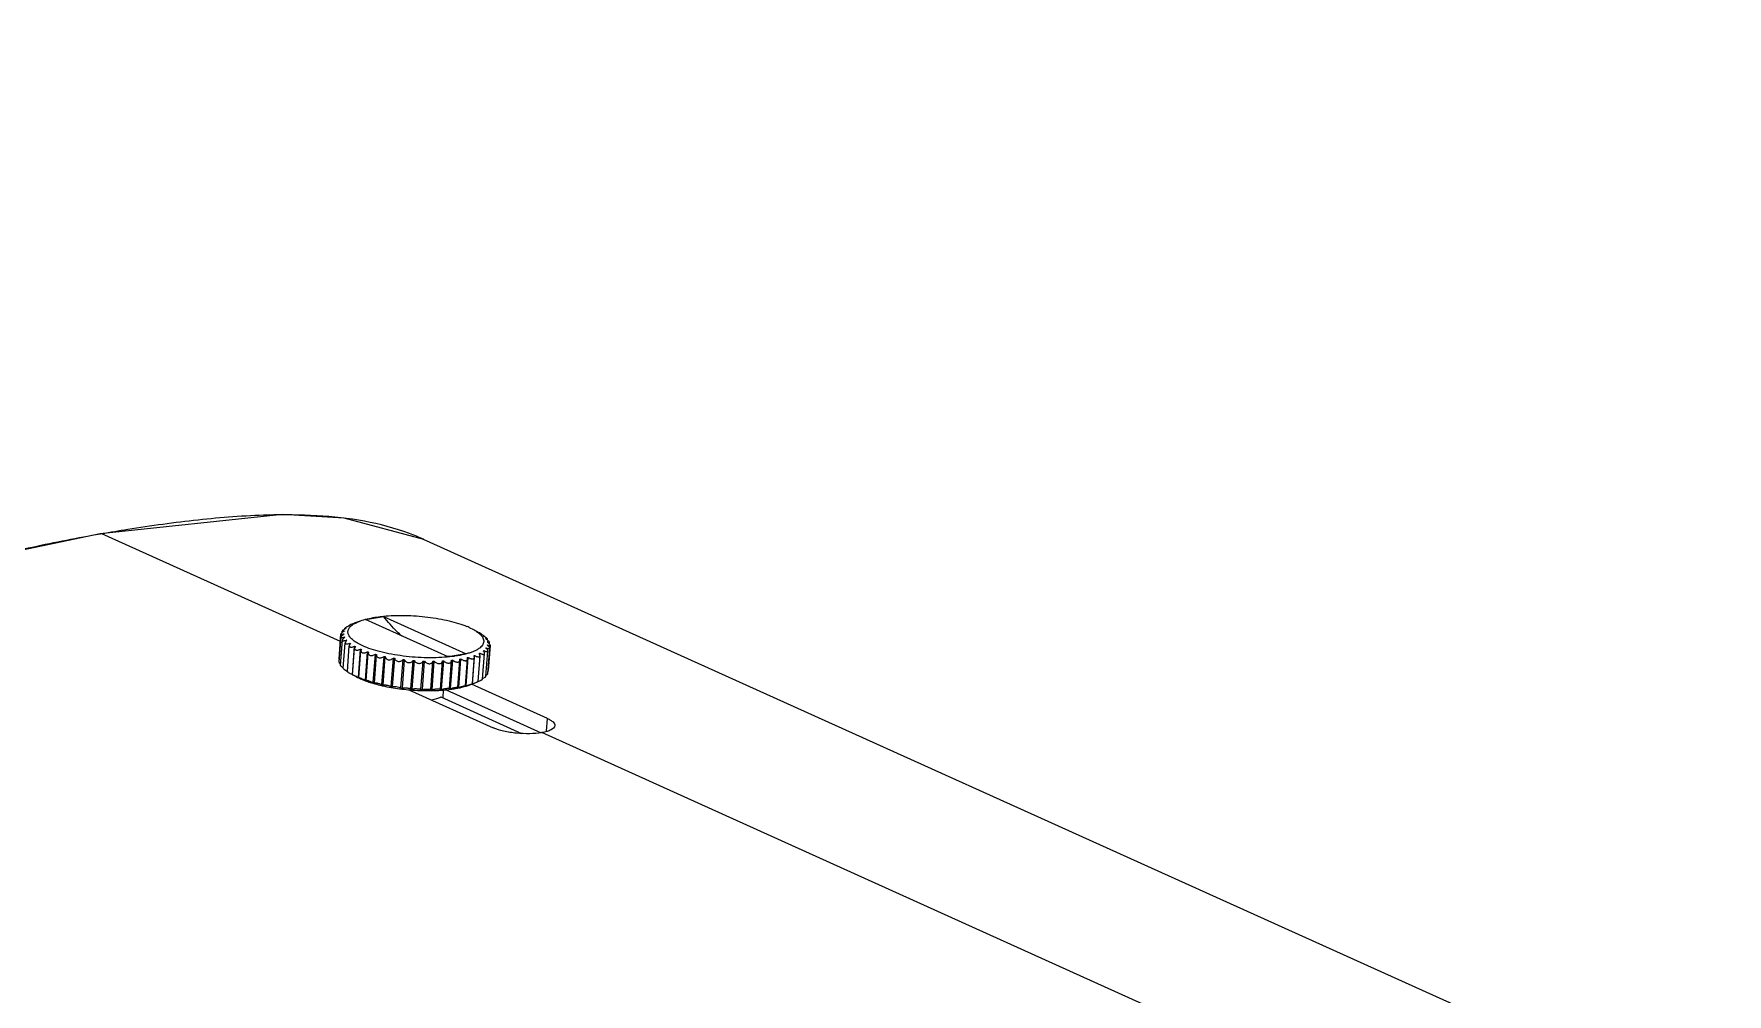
# Model space of a CAD drawing. Header units: metres. Extents: x 420822 to 421453, y 1458172 to 1458620.
# Drawn here: x 420945.513 to 420946.535, y 1458433.273 to 1458433.853 of the extents above; entities that cross this region are included whole.
import ezdxf

# ---------------------------------------------------------------- set-up
doc = ezdxf.new("R2010")
doc.units = ezdxf.units.M
doc.header["$MEASUREMENT"] = 0
for name, color, linetype in [('ASSEM_MEMBER_1', 7, 'CONTINUOUS'), ('BUILDING', 230, 'CONTINUOUS'), ('Standard', 7, 'CONTINUOUS')]:
    doc.layers.add(name, color=color, linetype=linetype)

# ---------------------------------------------------------------- blocks, each defined once
blk = doc.blocks.new('CCTV')
at = {"layer": 'ASSEM_MEMBER_1', "color": 7, "linetype": 'Continuous'}
for p, q in [((2.5414, 16.3682), (2.1018, 16.3222)), ((2.1052, 16.3217), (2.1018, 16.3222)), ((2.1052, 16.3217), (2.1021, 16.321)), ((2.1052, 16.3217), (2.1021, 16.3211)), ((2.6812, 16.0616), (2.1052, 16.3217)), ((2.8827, 16.3083), (2.8822, 16.3086)), ((5.5327, 15.1115), (2.8822, 16.3085)), ((2.7138, 16.1056), (2.7139, 16.1058)), ((2.7142, 16.1058), (2.7139, 16.1056)), ((2.714, 16.1058), (2.7143, 16.1059)), ((2.7288, 16.1114), (2.7146, 16.1061)), ((2.742, 16.115), (2.7855, 16.1226)), ((2.9414, 16.0249), (2.742, 16.115)), ((2.7855, 16.1226), (2.9849, 16.0325)), ((2.678, 16.0191), (2.6826, 16.0801)), ((2.6782, 16.0119), (2.6828, 16.073)), ((2.6816, 16.0044), (2.6863, 16.0657)), ((2.6854, 16.0833), (2.6857, 16.0872)), ((2.6894, 16.0793), (2.6895, 16.0803)), ((2.691, 16.0713), (2.6911, 16.0729)), ((2.6919, 16.0917), (2.692, 16.0939)), ((2.6959, 16.063), (2.6961, 16.0653)), ((2.7014, 16.0991), (2.7015, 16.1001)), ((2.9917, 16.096), (3.0022, 16.0908)), ((3.0022, 16.0908), (3.0155, 16.0834)), ((3.0148, 16.0837), (3.0158, 16.0831)), ((3.0156, 16.0834), (3.0155, 16.0834)), ((3.0168, 16.0825), (3.0164, 16.0827)), ((3.0168, 16.0824), (3.0168, 16.0827)), ((3.028, 16.0741), (3.028, 16.0752)), ((3.0361, 16.0653), (3.0363, 16.0676)), ((2.6883, 15.9968), (2.693, 16.0586)), ((2.6981, 15.9892), (2.7028, 16.0517)), ((2.7041, 16.0543), (2.7044, 16.0578)), ((2.7105, 15.9818), (2.7157, 16.0505)), ((2.7107, 15.9818), (2.7155, 16.0453)), ((2.7247, 15.9749), (2.7299, 16.0436)), ((2.726, 15.9747), (2.7309, 16.0393)), ((2.7321, 16.0426), (2.7309, 16.0393)), ((2.7415, 15.9684), (2.7467, 16.0371)), ((2.7437, 15.9681), (2.7486, 16.0339)), ((2.7492, 16.0363), (2.7486, 16.0339)), ((2.7606, 15.9626), (2.7657, 16.0313)), ((2.7633, 15.9621), (2.7684, 16.0293)), ((2.7686, 16.0305), (2.7684, 16.0293)), ((2.7815, 15.9575), (2.7867, 16.0261)), ((2.7846, 15.9568), (2.7897, 16.0255)), ((2.804, 15.9532), (2.8091, 16.0218)), ((2.8072, 15.9526), (2.8123, 16.0213)), ((2.9849, 16.0325), (2.9414, 16.0249)), ((2.9671, 15.9512), (2.9723, 16.0199)), ((2.9699, 16.0171), (2.9696, 16.0194)), ((2.9835, 15.9551), (2.9883, 16.0197)), ((2.9848, 15.955), (2.99, 16.0237)), ((2.9883, 16.0197), (2.9877, 16.0231)), ((2.9998, 15.9597), (3.0046, 16.0232)), ((3.0001, 15.9597), (3.0052, 16.0284)), ((3.0135, 15.9651), (3.0183, 16.0277)), ((3.0174, 16.0304), (3.0177, 16.0339)), ((3.0245, 15.9711), (3.0291, 16.033)), ((3.0269, 16.0377), (3.0271, 16.04)), ((3.0324, 15.9776), (3.037, 16.039)), ((3.0333, 16.0451), (3.0334, 16.0467)), ((3.0362, 16.0528), (3.0363, 16.0538)), ((3.0372, 15.9845), (3.0417, 16.0456)), ((3.0386, 15.9916), (3.0432, 16.0526)), ((3.0411, 16.0559), (3.0414, 16.06)), ((2.7105, 15.9818), (2.7107, 15.9818)), ((2.7187, 15.9773), (2.7123, 15.9808)), ((2.8274, 15.9498), (2.8326, 16.0184)), ((2.8308, 15.9494), (2.8359, 16.018)), ((2.8515, 15.9473), (2.8567, 16.016)), ((2.8549, 15.9471), (2.8601, 16.0158)), ((2.8757, 15.9459), (2.8809, 16.0146)), ((2.8791, 15.9458), (2.8842, 16.0145)), ((2.8996, 15.9456), (2.9047, 16.0142)), ((2.9028, 15.9456), (2.908, 16.0143)), ((2.9226, 15.9463), (2.9278, 16.0149)), ((2.9257, 15.9465), (2.9309, 16.0151)), ((2.9445, 15.9483), (2.9495, 16.0155)), ((2.9473, 15.9483), (2.9525, 16.017)), ((2.9495, 16.0155), (2.9495, 16.0167)), ((2.9649, 15.9512), (2.9699, 16.0171)), ((2.7269, 15.974), (2.726, 15.9747)), ((2.7435, 15.9678), (2.7441, 15.9676)), ((2.7441, 15.9676), (2.7437, 15.9681)), ((2.7632, 15.9619), (2.7634, 15.9618)), ((2.7634, 15.9618), (2.7633, 15.9621)), ((2.8468, 15.9455), (3.0504, 15.8535)), ((2.9291, 15.9258), (2.9305, 15.9451)), ((2.9366, 15.9455), (3.166, 15.8418)), ((2.9445, 15.9483), (2.9444, 15.948)), ((2.9649, 15.9512), (2.9645, 15.9508)), ((2.9654, 15.9509), (2.9658, 15.951)), ((2.9835, 15.9551), (2.9825, 15.9545)), ((2.9913, 15.9572), (2.9919, 15.9574)), ((2.9921, 15.9568), (2.9981, 15.959)), ((3.1808, 15.8762), (2.998, 15.9588)), ((2.9998, 15.9596), (3.0001, 15.9597)), ((3.0001, 15.9597), (3.0017, 15.9603)), ((2.9234, 15.9284), (3.1186, 15.8402)), ((3.1785, 15.8457), (3.1808, 15.8762)), ((4.7799, 15.1137), (3.1674, 15.8419))]:
    blk.add_line(p, q, dxfattribs=at)
for points in [[(2.8827, 16.3083), (2.6901, 16.36), (2.5414, 16.3682)], [(2.1018, 16.3222), (1.8177, 16.262), (1.4429, 16.1237), (1.2071, 15.9547), (1.1208, 15.8589), (0.9829, 15.6245), (0.8795, 15.2802), (0.844, 15.049)]]:
    blk.add_lwpolyline(points, dxfattribs=at)
for centre, radius, start, end in [((2.8863, 11.8335), 4.5556, 99.0721, 99.8726), ((2.7233, 16.0599), 0.0459, 114.813, 115.8486), ((2.7559, 16.0109), 0.1037, 113.0056, 113.7122), ((2.7474, 16.0495), 0.0643, 118.8778, 120.8166), ((2.7574, 16.0074), 0.1074, 112.6628, 113.0077), ((2.7717, 15.9958), 0.1233, 109.7395, 110.3657), ((2.6783, 16.1139), 0.0354, 288.0872, 288.4655), ((2.7057, 16.0802), 0.0162, 179.7015, 183.3513), ((2.6804, 16.1212), 0.0353, 286.5599, 287.816), ((2.7082, 16.0794), 0.0189, 154.2456, 157.5462), ((2.7124, 16.0823), 0.0233, 203.8727, 206.7414), ((2.7189, 16.0715), 0.0323, 134.6295, 136.9372), ((2.7281, 16.0934), 0.0425, 221.3438, 223.2629), ((2.7592, 15.9677), 0.1436, 112.9409, 113.7531), ((2.7359, 16.0497), 0.06, 121.4994, 123.026), ((2.9121, 15.919), 0.1941, 67.2051, 67.4249), ((2.9164, 15.9291), 0.1831, 65.7175, 67.2122), ((2.975, 16.0331), 0.0635, 50.6937, 51.6859), ((2.9606, 15.996), 0.1031, 57.6104, 58.3196), ((2.9765, 16.0349), 0.0611, 50.3538, 50.6894), ((2.9626, 15.9991), 0.0994, 57.245, 57.6083), ((2.9872, 16.0324), 0.0579, 47.728, 49.2901), ((2.9987, 16.0365), 0.0487, 55.8149, 56.4329), ((2.9538, 15.9578), 0.138, 57.461, 58.3492), ((3.0068, 16.0506), 0.0311, 33.4819, 35.8445), ((3.0516, 16.0929), 0.0353, 243.5661, 244.7777), ((3.0181, 16.0562), 0.0184, 12.4681, 15.8181), ((2.7512, 16.1198), 0.0776, 232.9413, 234.2264), ((2.7792, 16.1645), 0.1305, 240.8669, 241.7761), ((2.8092, 16.227), 0.1998, 246.6177, 247.302), ((2.8379, 16.3029), 0.281, 251.0505, 251.5956), ((2.8628, 16.3849), 0.3667, 254.6575, 255.114), ((2.8817, 16.4634), 0.4475, 257.7363, 258.1361), ((2.8941, 16.5288), 0.514, 260.4793, 260.8438), ((2.9449, 16.1596), 0.1333, 266.4344, 274.727), ((2.9215, 16.3043), 0.2889, 279.5925, 279.8601), ((2.9225, 16.2984), 0.283, 279.8601, 280.1314), ((2.9388, 16.2214), 0.2042, 283.8301, 284.5045), ((2.959, 16.1542), 0.134, 289.2681, 290.1611), ((2.9801, 16.1047), 0.0802, 296.6712, 297.9289), ((2.9992, 16.0742), 0.0441, 307.3868, 309.2605), ((3.0134, 16.06), 0.024, 323.5274, 326.337), ((3.0202, 16.0566), 0.0164, 346.568, 350.198), ((3.0524, 16.0852), 0.0353, 242.8901, 243.2071), ((2.7121, 15.9834), 0.00212, 230.2145, 243.4494), ((2.9004, 16.5724), 0.5581, 263.0208, 263.3658), ((2.9021, 16.5882), 0.574, 265.4643, 265.8029), ((2.9014, 16.574), 0.5598, 267.8992, 268.2436), ((2.901, 16.5315), 0.5173, 270.4139, 270.7768), ((2.9033, 16.4661), 0.4518, 273.1078, 273.505), ((2.91, 16.3861), 0.3715, 276.1075, 276.5601), ((2.8033, 16.1567), 0.198, 246.616, 247.0749), ((2.793, 16.1137), 0.1553, 244.2209, 244.6569), ((2.8054, 16.1616), 0.2034, 247.0739, 247.2993), ((2.7963, 16.1207), 0.163, 244.6592, 245.7042), ((2.8217, 16.1817), 0.2291, 249.1726, 249.6948), ((2.8324, 16.2331), 0.2798, 251.0498, 251.4859), ((2.8237, 16.1871), 0.2349, 249.6932, 249.8265), ((2.8575, 16.3159), 0.3664, 254.6573, 255.0896), ((2.8713, 16.3499), 0.4046, 257.0213, 257.4664), ((2.8766, 16.3948), 0.4475, 257.7363, 258.1361), ((2.889, 16.4601), 0.514, 260.4793, 260.8438), ((2.8953, 16.5037), 0.5581, 263.0208, 263.3658), ((2.8969, 16.5196), 0.574, 265.4643, 265.8029), ((2.8962, 16.5054), 0.5598, 267.8992, 268.2436), ((2.8958, 16.4628), 0.5173, 270.4139, 270.7768), ((2.8981, 16.3974), 0.4518, 273.1078, 273.505), ((2.9044, 16.3214), 0.3755, 276.1086, 276.2584), ((2.9051, 16.3155), 0.3696, 276.258, 276.5607), ((2.9162, 16.2366), 0.2899, 279.5928, 279.7708), ((2.9185, 16.1856), 0.2407, 281.2814, 281.4005), ((2.9173, 16.2298), 0.283, 279.8601, 280.1314), ((2.9191, 16.1828), 0.2378, 281.4004, 281.594), ((2.92, 16.1782), 0.2332, 281.5936, 281.909), ((2.9332, 16.1545), 0.206, 283.8317, 284.2787), ((2.9379, 16.1065), 0.1592, 286.4497, 286.8555), ((2.9346, 16.1493), 0.2007, 284.2797, 284.5072), ((2.9395, 16.1014), 0.1539, 286.8551, 287.3358)]:
    blk.add_arc(centre, radius, start, end, dxfattribs=at)
for points, knots in [([(2.5063, 16.367), (2.45, 16.3655), (2.3367, 16.3568), (2.2244, 16.3411), (2.168, 16.3322)], [0, 0, 0, 0, 0.49657, 1, 1, 1, 1]), ([(2.7394, 16.3521), (2.7014, 16.3592), (2.6236, 16.3676), (2.5455, 16.3681), (2.5063, 16.367)], [0, 0, 0, 0, 0.496198, 1, 1, 1, 1]), ([(2.8822, 16.3086), (2.8709, 16.3137), (2.8247, 16.3325), (2.7762, 16.3453), (2.7394, 16.3521)], [0, 0, 0, 0, 0.249345, 1, 1, 1, 1]), ([(2.1021, 16.3211), (2.0472, 16.3116), (1.9371, 16.2904), (1.828, 16.264), (1.7736, 16.2488)], [0, 0, 0, 0, 0.496523, 1, 1, 1, 1]), ([(2.7351, 16.0515), (2.7308, 16.0534), (2.7229, 16.0574), (2.7127, 16.0641), (2.7061, 16.0702), (2.7025, 16.0751), (2.7007, 16.0787), (2.6997, 16.0822), (2.6995, 16.0858), (2.7001, 16.0892), (2.7015, 16.0926), (2.7036, 16.0959), (2.7078, 16.1003), (2.7116, 16.103), (2.7145, 16.1047)], [0, 0, 0, 0, 0.186411, 0.344887, 0.475769, 0.531917, 0.582878, 0.629944, 0.674826, 0.719527, 0.766078, 0.816254, 0.871421, 1, 1, 1, 1]), ([(2.7033, 16.1012), (2.7031, 16.1011), (2.7027, 16.1009), (2.7023, 16.1007), (2.702, 16.1005)], [0, 0, 0, 0, 0.301291, 1, 1, 1, 1]), ([(2.7139, 16.1056), (2.7121, 16.1049), (2.7088, 16.1036), (2.7055, 16.1023), (2.704, 16.1016)], [0, 0, 0, 0, 0.534601, 1, 1, 1, 1]), ([(2.7146, 16.1061), (2.7146, 16.1061), (2.7143, 16.106), (2.7141, 16.1059), (2.7139, 16.1059)], [0, 0, 0, 0, 0.344452, 1, 1, 1, 1]), ([(2.7139, 16.1059), (2.7139, 16.1058), (2.7139, 16.1058), (2.7139, 16.1058), (2.7139, 16.1058)], [0, 0, 0, 0, 0.732392, 1, 1, 1, 1]), ([(2.7139, 16.1058), (2.7139, 16.1058), (2.7139, 16.1058), (2.714, 16.1058), (2.714, 16.1058)], [0, 0, 0, 0, 0.244602, 1, 1, 1, 1]), ([(2.7143, 16.1059), (2.7144, 16.106), (2.715, 16.1062), (2.7155, 16.1064), (2.716, 16.1065)], [0, 0, 0, 0, 0.185575, 1, 1, 1, 1]), ([(2.7164, 16.1058), (2.7173, 16.1063), (2.7213, 16.1084), (2.7255, 16.1102), (2.7288, 16.1114)], [0, 0, 0, 0, 0.232467, 1, 1, 1, 1]), ([(2.73, 16.1118), (2.7353, 16.1137), (2.7468, 16.117), (2.7585, 16.1193), (2.7647, 16.1203)], [0, 0, 0, 0, 0.466373, 1, 1, 1, 1]), ([(2.7647, 16.1203), (2.7664, 16.1206), (2.7732, 16.1216), (2.78, 16.1224), (2.7851, 16.1229)], [0, 0, 0, 0, 0.24168, 1, 1, 1, 1]), ([(2.7851, 16.1229), (2.7935, 16.1238), (2.8109, 16.1249), (2.8374, 16.125), (2.8647, 16.1238), (2.892, 16.1212), (2.9184, 16.1173), (2.9434, 16.1121), (2.966, 16.106), (2.9801, 16.1009), (2.9866, 16.0982)], [0, 0, 0, 0, 0.123748, 0.254586, 0.389193, 0.524109, 0.655862, 0.781098, 0.896707, 1, 1, 1, 1]), ([(2.8296, 16.0749), (2.8257, 16.0783), (2.8097, 16.093), (2.7954, 16.1094), (2.7855, 16.1226)], [0, 0, 0, 0, 0.240084, 1, 1, 1, 1]), ([(2.6854, 16.0833), (2.6846, 16.0827), (2.6837, 16.082), (2.6828, 16.0809), (2.6826, 16.0804), (2.6826, 16.0801)], [0, 0, 0, 0, 0.625279, 0.845046, 1, 1, 1, 1]), ([(2.6826, 16.0801), (2.6826, 16.08), (2.6826, 16.0797), (2.6831, 16.0794), (2.6837, 16.0792), (2.6845, 16.0792), (2.6855, 16.0793), (2.6866, 16.0795), (2.6879, 16.0798), (2.6888, 16.0801), (2.6893, 16.0803)], [0, 0, 0, 0, 0.059329, 0.123153, 0.208742, 0.321084, 0.459335, 0.620864, 0.802353, 1, 1, 1, 1]), ([(2.6828, 16.073), (2.6827, 16.0727), (2.6828, 16.0723), (2.6834, 16.0718), (2.6842, 16.0716), (2.6852, 16.0715), (2.6865, 16.0716), (2.6885, 16.072), (2.6901, 16.0725), (2.6911, 16.0729)], [0, 0, 0, 0, 0.066836, 0.135713, 0.224029, 0.337526, 0.475395, 0.634456, 1, 1, 1, 1]), ([(2.6895, 16.0793), (2.6886, 16.0788), (2.687, 16.0777), (2.6849, 16.0761), (2.6836, 16.0747), (2.6829, 16.0736), (2.6828, 16.0732), (2.6828, 16.073)], [0, 0, 0, 0, 0.326489, 0.615018, 0.843844, 0.930929, 1, 1, 1, 1]), ([(2.6908, 16.0866), (2.6898, 16.0861), (2.6879, 16.085), (2.6862, 16.0839), (2.6854, 16.0833)], [0, 0, 0, 0, 0.52608, 1, 1, 1, 1]), ([(2.6917, 16.0917), (2.6909, 16.0912), (2.6894, 16.0904), (2.6876, 16.0892), (2.6864, 16.0882), (2.6858, 16.0876), (2.6857, 16.0873), (2.6857, 16.0872)], [0, 0, 0, 0, 0.356893, 0.657865, 0.876629, 0.949717, 1, 1, 1, 1]), ([(2.6857, 16.0872), (2.6857, 16.0871), (2.6857, 16.0869), (2.686, 16.0867), (2.6865, 16.0866), (2.687, 16.0866), (2.6877, 16.0867), (2.6889, 16.0869), (2.6898, 16.0871), (2.6905, 16.0873)], [0, 0, 0, 0, 0.051845, 0.110883, 0.193775, 0.304655, 0.442987, 0.606785, 1, 1, 1, 1]), ([(2.6863, 16.0657), (2.6862, 16.0655), (2.6863, 16.0649), (2.687, 16.0642), (2.688, 16.0639), (2.6892, 16.0637), (2.6907, 16.0638), (2.6931, 16.0643), (2.6949, 16.0648), (2.6961, 16.0653)], [0, 0, 0, 0, 0.073865, 0.147923, 0.238945, 0.353456, 0.49079, 0.647311, 1, 1, 1, 1]), ([(2.6916, 16.0718), (2.6909, 16.0713), (2.6896, 16.0703), (2.6879, 16.0687), (2.6867, 16.0673), (2.6863, 16.0662), (2.6863, 16.0657)], [0, 0, 0, 0, 0.316771, 0.597385, 0.82754, 1, 1, 1, 1]), ([(2.6954, 16.0935), (2.6951, 16.0934), (2.6938, 16.0928), (2.6926, 16.0921), (2.6917, 16.0917)], [0, 0, 0, 0, 0.253483, 1, 1, 1, 1]), ([(2.7014, 16.0991), (2.7002, 16.0986), (2.6985, 16.0978), (2.6963, 16.0968), (2.6949, 16.096), (2.6937, 16.0953), (2.6928, 16.0948), (2.6923, 16.0943), (2.692, 16.094), (2.692, 16.0939)], [0, 0, 0, 0, 0.356486, 0.521299, 0.669933, 0.796461, 0.895445, 0.963204, 1, 1, 1, 1]), ([(2.692, 16.0939), (2.692, 16.0938), (2.6921, 16.0937), (2.6922, 16.0936), (2.6925, 16.0936), (2.6928, 16.0936), (2.6933, 16.0937), (2.694, 16.0938), (2.6946, 16.0939), (2.695, 16.094)], [0, 0, 0, 0, 0.043603, 0.097927, 0.178255, 0.287794, 0.426312, 0.592434, 1, 1, 1, 1]), ([(2.6971, 16.0642), (2.696, 16.0634), (2.6946, 16.062), (2.6933, 16.06), (2.693, 16.0591), (2.693, 16.0586)], [0, 0, 0, 0, 0.577988, 0.810597, 1, 1, 1, 1]), ([(2.695, 16.094), (2.6951, 16.0941), (2.6955, 16.0942), (2.6959, 16.0943), (2.6963, 16.0944)], [0, 0, 0, 0, 0.236697, 1, 1, 1, 1]), ([(2.702, 16.1005), (2.7018, 16.1004), (2.7017, 16.1003), (2.7015, 16.1002), (2.7015, 16.1001), (2.7015, 16.1001)], [0, 0, 0, 0, 0.679909, 0.881116, 1, 1, 1, 1]), ([(2.7015, 16.1001), (2.7015, 16.1001), (2.7016, 16.1), (2.7017, 16.1), (2.7019, 16.1001), (2.7023, 16.1001), (2.7026, 16.1002), (2.7028, 16.1003)], [0, 0, 0, 0, 0.078125, 0.156541, 0.265654, 0.575071, 1, 1, 1, 1]), ([(2.7028, 16.1003), (2.7029, 16.1003), (2.7035, 16.1005), (2.7041, 16.1006), (2.7046, 16.1008)], [0, 0, 0, 0, 0.214814, 1, 1, 1, 1]), ([(3.0155, 16.0819), (3.0172, 16.0805), (3.0202, 16.0777), (3.0239, 16.0732), (3.0263, 16.0685), (3.0274, 16.0639), (3.0271, 16.0593), (3.0254, 16.0548), (3.0224, 16.0506), (3.0182, 16.0466), (3.0128, 16.0429), (3.0062, 16.0394), (2.9985, 16.0362), (2.9862, 16.0321), (2.9686, 16.028), (2.9449, 16.0246), (2.9187, 16.0227), (2.8908, 16.0224), (2.862, 16.0237), (2.8332, 16.0265), (2.8054, 16.0308), (2.7794, 16.0363), (2.7561, 16.043), (2.7417, 16.0485), (2.7351, 16.0515)], [0, 0, 0, 0, 0.01986, 0.037254, 0.052564, 0.066432, 0.079756, 0.09356, 0.108756, 0.126002, 0.145698, 0.168048, 0.193123, 0.220899, 0.284109, 0.356422, 0.436014, 0.520711, 0.608119, 0.695731, 0.781031, 0.861599, 0.935217, 1, 1, 1, 1]), ([(3.0022, 16.0908), (3.0033, 16.0902), (3.0075, 16.0878), (3.0116, 16.0851), (3.0144, 16.0829)], [0, 0, 0, 0, 0.269305, 1, 1, 1, 1]), ([(3.0167, 16.0827), (3.0167, 16.0828), (3.0163, 16.083), (3.0159, 16.0832), (3.0156, 16.0834)], [0, 0, 0, 0, 0.141424, 1, 1, 1, 1]), ([(3.0158, 16.0831), (3.0159, 16.0831), (3.0162, 16.0829), (3.0165, 16.0828), (3.0167, 16.0827)], [0, 0, 0, 0, 0.335127, 1, 1, 1, 1]), ([(3.0168, 16.0827), (3.0168, 16.0827), (3.0168, 16.0827), (3.0167, 16.0827), (3.0167, 16.0827)], [0, 0, 0, 0, 0.274789, 1, 1, 1, 1]), ([(3.0167, 16.0827), (3.0167, 16.0827), (3.0167, 16.0827), (3.0168, 16.0827), (3.0168, 16.0827)], [0, 0, 0, 0, 0.756528, 1, 1, 1, 1]), ([(3.0256, 16.0771), (3.0243, 16.078), (3.0214, 16.0798), (3.0184, 16.0815), (3.0168, 16.0825)], [0, 0, 0, 0, 0.466904, 1, 1, 1, 1]), ([(3.025, 16.0763), (3.0252, 16.0762), (3.0257, 16.076), (3.0263, 16.0757), (3.0267, 16.0755)], [0, 0, 0, 0, 0.28324, 1, 1, 1, 1]), ([(3.027, 16.0762), (3.0269, 16.0762), (3.0266, 16.0764), (3.0263, 16.0767), (3.0261, 16.0768)], [0, 0, 0, 0, 0.226928, 1, 1, 1, 1]), ([(3.0267, 16.0755), (3.0269, 16.0754), (3.0272, 16.0753), (3.0276, 16.0752), (3.0278, 16.0751), (3.0279, 16.0751), (3.028, 16.0751), (3.028, 16.0752)], [0, 0, 0, 0, 0.424096, 0.732884, 0.841829, 0.920204, 1, 1, 1, 1]), ([(3.0274, 16.0758), (3.0274, 16.0759), (3.0272, 16.076), (3.0271, 16.0761), (3.027, 16.0762)], [0, 0, 0, 0, 0.227392, 1, 1, 1, 1]), ([(3.028, 16.0752), (3.028, 16.0752), (3.028, 16.0753), (3.0278, 16.0755), (3.0276, 16.0757), (3.0274, 16.0758)], [0, 0, 0, 0, 0.111939, 0.311732, 1, 1, 1, 1]), ([(3.0363, 16.0676), (3.0363, 16.0677), (3.0361, 16.0681), (3.0356, 16.0686), (3.0348, 16.0693), (3.0338, 16.0701), (3.0326, 16.0711), (3.0306, 16.0724), (3.0291, 16.0735), (3.028, 16.0741)], [0, 0, 0, 0, 0.037474, 0.105484, 0.204324, 0.330557, 0.478834, 0.643408, 1, 1, 1, 1]), ([(3.0321, 16.0688), (3.0322, 16.0687), (3.0326, 16.0685), (3.033, 16.0684), (3.0333, 16.0682)], [0, 0, 0, 0, 0.262402, 1, 1, 1, 1]), ([(3.0362, 16.0653), (3.036, 16.0655), (3.0348, 16.0663), (3.0337, 16.0671), (3.0328, 16.0677)], [0, 0, 0, 0, 0.244115, 1, 1, 1, 1]), ([(3.0333, 16.0682), (3.0337, 16.068), (3.0343, 16.0678), (3.035, 16.0676), (3.0355, 16.0674), (3.0363, 16.0673), (3.0363, 16.0676)], [0, 0, 0, 0, 0.417902, 0.588359, 0.730538, 1, 1, 1, 1]), ([(3.0414, 16.06), (3.0414, 16.0601), (3.0413, 16.0604), (3.0409, 16.0612), (3.0399, 16.0623), (3.0382, 16.0637), (3.037, 16.0648), (3.0362, 16.0653)], [0, 0, 0, 0, 0.051145, 0.124775, 0.34339, 0.643635, 1, 1, 1, 1]), ([(3.0366, 16.0609), (3.0372, 16.0606), (3.0381, 16.0602), (3.0392, 16.0598), (3.0399, 16.0597), (3.0405, 16.0596), (3.0409, 16.0596), (3.0413, 16.0597), (3.0414, 16.0599), (3.0414, 16.06)], [0, 0, 0, 0, 0.392465, 0.556161, 0.694465, 0.805364, 0.888391, 0.947678, 1, 1, 1, 1]), ([(2.693, 16.0586), (2.6929, 16.0583), (2.693, 16.0575), (2.6938, 16.0567), (2.695, 16.0562), (2.6965, 16.056), (2.6982, 16.0561), (2.7009, 16.0565), (2.703, 16.0572), (2.7044, 16.0578)], [0, 0, 0, 0, 0.079792, 0.158748, 0.252626, 0.368472, 0.505567, 0.659828, 1, 1, 1, 1]), ([(2.7028, 16.0517), (2.7027, 16.0513), (2.7028, 16.0504), (2.7037, 16.0493), (2.7051, 16.0487), (2.7068, 16.0484), (2.7089, 16.0484), (2.7119, 16.049), (2.7142, 16.0498), (2.7157, 16.0505)], [0, 0, 0, 0, 0.084756, 0.168342, 0.265272, 0.3827, 0.519834, 0.672076, 1, 1, 1, 1]), ([(2.7058, 16.0568), (2.705, 16.056), (2.7037, 16.0545), (2.7028, 16.0526), (2.7028, 16.0517)], [0, 0, 0, 0, 0.560865, 1, 1, 1, 1]), ([(2.7175, 16.0495), (2.717, 16.0489), (2.7161, 16.0475), (2.7156, 16.046), (2.7155, 16.0453)], [0, 0, 0, 0, 0.542732, 1, 1, 1, 1]), ([(2.7155, 16.0453), (2.7155, 16.0449), (2.7155, 16.0443), (2.7158, 16.0433), (2.7165, 16.0425), (2.7174, 16.0419), (2.7185, 16.0414), (2.7204, 16.0411), (2.7219, 16.0411), (2.7229, 16.0413)], [0, 0, 0, 0, 0.104169, 0.204147, 0.306513, 0.417801, 0.542395, 0.681876, 1, 1, 1, 1]), ([(2.7229, 16.0413), (2.7235, 16.0413), (2.7259, 16.0418), (2.7282, 16.0427), (2.7299, 16.0436)], [0, 0, 0, 0, 0.242342, 1, 1, 1, 1]), ([(2.7309, 16.0393), (2.7308, 16.0387), (2.731, 16.0375), (2.732, 16.0359), (2.7337, 16.0348), (2.736, 16.0343), (2.7386, 16.0343), (2.7423, 16.035), (2.745, 16.0361), (2.7467, 16.0371)], [0, 0, 0, 0, 0.092586, 0.184649, 0.288078, 0.409441, 0.547443, 0.696162, 1, 1, 1, 1]), ([(2.7486, 16.0339), (2.7486, 16.0332), (2.7487, 16.0319), (2.7498, 16.03), (2.7518, 16.0287), (2.7543, 16.028), (2.7572, 16.028), (2.7612, 16.0288), (2.7641, 16.0301), (2.7657, 16.0313)], [0, 0, 0, 0, 0.095774, 0.191747, 0.298656, 0.422387, 0.561131, 0.708218, 1, 1, 1, 1]), ([(2.7684, 16.0293), (2.7683, 16.0285), (2.7685, 16.027), (2.7697, 16.0249), (2.7718, 16.0233), (2.7746, 16.0225), (2.7778, 16.0224), (2.782, 16.0233), (2.785, 16.0248), (2.7867, 16.0261)], [0, 0, 0, 0, 0.098626, 0.198394, 0.308903, 0.43525, 0.5749, 0.720364, 1, 1, 1, 1]), ([(2.7897, 16.0255), (2.7897, 16.0247), (2.7899, 16.0229), (2.7912, 16.0206), (2.7935, 16.0188), (2.7965, 16.0178), (2.8, 16.0177), (2.8045, 16.0185), (2.8075, 16.0203), (2.8091, 16.0218)], [0, 0, 0, 0, 0.101087, 0.204625, 0.318927, 0.448181, 0.588886, 0.732646, 1, 1, 1, 1]), ([(2.8123, 16.0213), (2.8124, 16.0204), (2.8129, 16.0187), (2.8147, 16.0164), (2.8173, 16.0148), (2.8205, 16.0139), (2.824, 16.0138), (2.8284, 16.0149), (2.8313, 16.0168), (2.8326, 16.0184)], [0, 0, 0, 0, 0.102991, 0.212477, 0.333936, 0.468075, 0.609195, 0.748789, 1, 1, 1, 1]), ([(2.9723, 16.0199), (2.9738, 16.0187), (2.9763, 16.0171), (2.9799, 16.0159), (2.9825, 16.0155), (2.9848, 16.0157), (2.9867, 16.0165), (2.988, 16.0179), (2.9883, 16.0191), (2.9883, 16.0197)], [0, 0, 0, 0, 0.303283, 0.451915, 0.589948, 0.711421, 0.814995, 0.907259, 1, 1, 1, 1]), ([(2.99, 16.0237), (2.9914, 16.0226), (2.9938, 16.0213), (2.997, 16.0202), (2.9994, 16.0198), (3.0014, 16.0199), (3.0031, 16.0205), (3.0043, 16.0217), (3.0045, 16.0227), (3.0046, 16.0232)], [0, 0, 0, 0, 0.315277, 0.465594, 0.603048, 0.722422, 0.822679, 0.910836, 1, 1, 1, 1]), ([(3.0046, 16.0232), (3.0046, 16.024), (3.0043, 16.0255), (3.0037, 16.027), (3.0032, 16.0277)], [0, 0, 0, 0, 0.458305, 1, 1, 1, 1]), ([(3.0052, 16.0284), (3.0066, 16.0275), (3.0087, 16.0263), (3.0117, 16.0253), (3.0137, 16.0249), (3.0155, 16.025), (3.017, 16.0254), (3.018, 16.0264), (3.0182, 16.0273), (3.0183, 16.0277)], [0, 0, 0, 0, 0.327344, 0.479487, 0.616618, 0.734144, 0.831209, 0.915008, 1, 1, 1, 1]), ([(3.0183, 16.0277), (3.0183, 16.0286), (3.0178, 16.0305), (3.0168, 16.0322), (3.0161, 16.0331)], [0, 0, 0, 0, 0.440252, 1, 1, 1, 1]), ([(3.0177, 16.0339), (3.0189, 16.0331), (3.0209, 16.0321), (3.0235, 16.0312), (3.0253, 16.0309), (3.0268, 16.0308), (3.028, 16.0312), (3.0289, 16.0319), (3.0291, 16.0326), (3.0291, 16.033)], [0, 0, 0, 0, 0.339564, 0.493723, 0.630794, 0.746688, 0.840732, 0.919938, 1, 1, 1, 1]), ([(3.0291, 16.033), (3.0292, 16.0334), (3.029, 16.0344), (3.0281, 16.0366), (3.0269, 16.0381), (3.026, 16.0391)], [0, 0, 0, 0, 0.190376, 0.423172, 1, 1, 1, 1]), ([(3.0271, 16.04), (3.0283, 16.0394), (3.03, 16.0385), (3.0323, 16.0378), (3.0338, 16.0374), (3.035, 16.0374), (3.0361, 16.0376), (3.0368, 16.0381), (3.037, 16.0387), (3.037, 16.039)], [0, 0, 0, 0, 0.352052, 0.508477, 0.64576, 0.760312, 0.851497, 0.92581, 1, 1, 1, 1]), ([(3.037, 16.039), (3.0371, 16.0395), (3.0368, 16.0406), (3.0359, 16.0422), (3.0345, 16.044), (3.0333, 16.0452), (3.0327, 16.0458)], [0, 0, 0, 0, 0.173496, 0.403797, 0.683868, 1, 1, 1, 1]), ([(3.0334, 16.0467), (3.0344, 16.0462), (3.0359, 16.0455), (3.0378, 16.0448), (3.0391, 16.0445), (3.0401, 16.0444), (3.041, 16.0445), (3.0416, 16.0449), (3.0417, 16.0454), (3.0417, 16.0456)], [0, 0, 0, 0, 0.364852, 0.523803, 0.6616, 0.775127, 0.863547, 0.932738, 1, 1, 1, 1]), ([(3.0412, 16.0559), (3.0405, 16.0566), (3.0388, 16.0581), (3.0371, 16.0595), (3.0361, 16.0602)], [0, 0, 0, 0, 0.470353, 1, 1, 1, 1]), ([(3.0417, 16.0456), (3.0418, 16.0458), (3.0417, 16.0463), (3.0412, 16.0474), (3.0401, 16.049), (3.0383, 16.0509), (3.0369, 16.0522), (3.0361, 16.0528)], [0, 0, 0, 0, 0.069672, 0.157166, 0.386075, 0.674061, 1, 1, 1, 1]), ([(3.0365, 16.0538), (3.0369, 16.0535), (3.0378, 16.0531), (3.039, 16.0526), (3.0401, 16.0522), (3.0411, 16.052), (3.0419, 16.0519), (3.0426, 16.0519), (3.0431, 16.0522), (3.0432, 16.0525), (3.0432, 16.0526)], [0, 0, 0, 0, 0.197122, 0.378381, 0.539847, 0.678103, 0.790512, 0.876255, 0.940321, 1, 1, 1, 1]), ([(3.0432, 16.0526), (3.0432, 16.0528), (3.0431, 16.0533), (3.0425, 16.0545), (3.0417, 16.0553), (3.0412, 16.0559)], [0, 0, 0, 0, 0.158913, 0.379111, 1, 1, 1, 1]), ([(2.678, 16.0191), (2.678, 16.019), (2.678, 16.0186), (2.6782, 16.0181), (2.6783, 16.0178)], [0, 0, 0, 0, 0.204504, 1, 1, 1, 1]), ([(2.6782, 16.0119), (2.6782, 16.0116), (2.6784, 16.0109), (2.6792, 16.0099), (2.6803, 16.0087), (2.6812, 16.0079), (2.6818, 16.0074)], [0, 0, 0, 0, 0.137691, 0.355893, 0.648824, 1, 1, 1, 1]), ([(2.6816, 16.0044), (2.6816, 16.0042), (2.6818, 16.0039), (2.6821, 16.0034), (2.6828, 16.0027), (2.6839, 16.0016), (2.6858, 16.0002), (2.6875, 15.999), (2.6883, 15.9984)], [0, 0, 0, 0, 0.043728, 0.113878, 0.211765, 0.335256, 0.642125, 1, 1, 1, 1]), ([(2.6883, 15.9968), (2.6883, 15.9967), (2.6884, 15.9966), (2.6886, 15.9963), (2.6892, 15.9957), (2.6901, 15.995), (2.6914, 15.9941), (2.6928, 15.9931), (2.6951, 15.9916), (2.6969, 15.9905), (2.6981, 15.9898)], [0, 0, 0, 0, 0.012561, 0.032876, 0.099468, 0.199681, 0.32897, 0.480385, 0.646859, 1, 1, 1, 1]), ([(2.6981, 15.9892), (2.6981, 15.9892), (2.6981, 15.9891), (2.6982, 15.989), (2.6984, 15.9889), (2.6986, 15.9888), (2.6987, 15.9887)], [0, 0, 0, 0, 0.090553, 0.284094, 0.587396, 1, 1, 1, 1]), ([(2.6987, 15.9887), (2.6993, 15.9883), (2.7009, 15.9873), (2.7037, 15.9857), (2.707, 15.9838), (2.7094, 15.9825), (2.7105, 15.9818)], [0, 0, 0, 0, 0.165704, 0.415277, 0.705886, 1, 1, 1, 1]), ([(2.7107, 15.9818), (2.7107, 15.9818), (2.7108, 15.9818), (2.7109, 15.9818), (2.711, 15.9817), (2.7113, 15.9816), (2.7116, 15.9815), (2.7121, 15.9812), (2.7129, 15.9808), (2.714, 15.9803), (2.7152, 15.9797), (2.7167, 15.979), (2.7177, 15.9785), (2.7182, 15.9782)], [0, 0, 0, 0, 0.003908, 0.016195, 0.037214, 0.06707, 0.105748, 0.153128, 0.272881, 0.422938, 0.598255, 0.792733, 1, 1, 1, 1]), ([(2.7124, 15.9809), (2.7122, 15.9809), (2.7118, 15.9811), (2.7114, 15.9814), (2.7111, 15.9815)], [0, 0, 0, 0, 0.304303, 1, 1, 1, 1]), ([(2.8359, 16.018), (2.8362, 16.0172), (2.837, 16.0154), (2.8391, 16.0132), (2.842, 16.0117), (2.8453, 16.0109), (2.8488, 16.011), (2.8521, 16.012), (2.8548, 16.0137), (2.8562, 16.0152), (2.8567, 16.016)], [0, 0, 0, 0, 0.107094, 0.223238, 0.351073, 0.488496, 0.628313, 0.762439, 0.886346, 1, 1, 1, 1]), ([(2.8601, 16.0158), (2.8604, 16.0149), (2.8615, 16.0132), (2.8639, 16.0111), (2.867, 16.0096), (2.8705, 16.009), (2.8739, 16.0092), (2.877, 16.0103), (2.8794, 16.0122), (2.8805, 16.0138), (2.8809, 16.0146)], [0, 0, 0, 0, 0.113307, 0.236851, 0.370686, 0.510445, 0.647992, 0.776156, 0.892648, 1, 1, 1, 1]), ([(2.8842, 16.0145), (2.8853, 16.0127), (2.8878, 16.0104), (2.892, 16.0087), (2.8955, 16.0081), (2.8988, 16.0085), (2.9016, 16.0098), (2.9037, 16.0118), (2.9045, 16.0134), (2.9047, 16.0142)], [0, 0, 0, 0, 0.250426, 0.389779, 0.530913, 0.665246, 0.787068, 0.896869, 1, 1, 1, 1]), ([(2.908, 16.0143), (2.9093, 16.0125), (2.9121, 16.0103), (2.9164, 16.0088), (2.9198, 16.0084), (2.923, 16.0089), (2.9256, 16.0103), (2.9272, 16.0124), (2.9277, 16.0141), (2.9278, 16.0149)], [0, 0, 0, 0, 0.266562, 0.41014, 0.550935, 0.680454, 0.795141, 0.898927, 1, 1, 1, 1]), ([(2.9309, 16.0151), (2.9323, 16.0135), (2.9351, 16.0116), (2.9392, 16.0101), (2.9423, 16.0097), (2.9452, 16.0101), (2.9476, 16.0113), (2.9491, 16.0133), (2.9495, 16.0148), (2.9495, 16.0155)], [0, 0, 0, 0, 0.279077, 0.424463, 0.564202, 0.690673, 0.801346, 0.901291, 1, 1, 1, 1]), ([(2.9525, 16.017), (2.9539, 16.0156), (2.9566, 16.0138), (2.9604, 16.0125), (2.9633, 16.0121), (2.9659, 16.0124), (2.9681, 16.0134), (2.9695, 16.0151), (2.9698, 16.0164), (2.9699, 16.0171)], [0, 0, 0, 0, 0.291232, 0.438241, 0.577051, 0.700897, 0.807949, 0.904117, 1, 1, 1, 1]), ([(3.0328, 15.9806), (3.0334, 15.9809), (3.0345, 15.9816), (3.0358, 15.9827), (3.0367, 15.9836), (3.0371, 15.9842), (3.0372, 15.9845)], [0, 0, 0, 0, 0.352164, 0.645737, 0.86352, 1, 1, 1, 1]), ([(3.038, 15.9902), (3.0381, 15.9905), (3.0384, 15.9909), (3.0386, 15.9914), (3.0386, 15.9916)], [0, 0, 0, 0, 0.569762, 1, 1, 1, 1]), ([(2.7182, 15.9782), (2.7187, 15.978), (2.7209, 15.9769), (2.7231, 15.9758), (2.7247, 15.9749)], [0, 0, 0, 0, 0.253631, 1, 1, 1, 1]), ([(2.7187, 15.9773), (2.7192, 15.977), (2.7215, 15.9758), (2.7237, 15.9747), (2.7254, 15.9739)], [0, 0, 0, 0, 0.24268, 1, 1, 1, 1]), ([(2.726, 15.9747), (2.726, 15.9748), (2.7261, 15.9748), (2.7262, 15.9748), (2.7265, 15.9748), (2.7269, 15.9747), (2.7275, 15.9745), (2.7282, 15.9742), (2.7295, 15.9738), (2.7314, 15.973), (2.7339, 15.972), (2.7365, 15.9708), (2.7391, 15.9696), (2.7407, 15.9688), (2.7415, 15.9684)], [0, 0, 0, 0, 0.006478, 0.012865, 0.021851, 0.048002, 0.085324, 0.133476, 0.191721, 0.333504, 0.498053, 0.671265, 0.841559, 1, 1, 1, 1]), ([(2.7292, 15.9721), (2.7301, 15.9717), (2.7337, 15.9701), (2.7374, 15.9686), (2.7402, 15.9675)], [0, 0, 0, 0, 0.24137, 1, 1, 1, 1]), ([(2.7427, 15.9666), (2.744, 15.9661), (2.7497, 15.9641), (2.7554, 15.9623), (2.7597, 15.961)], [0, 0, 0, 0, 0.24095, 1, 1, 1, 1]), ([(2.7437, 15.9681), (2.7437, 15.9683), (2.7441, 15.9684), (2.7446, 15.9683), (2.7453, 15.9682), (2.7461, 15.968), (2.7472, 15.9678), (2.7484, 15.9674), (2.7501, 15.9668), (2.7525, 15.966), (2.7562, 15.9646), (2.7589, 15.9634), (2.7606, 15.9626)], [0, 0, 0, 0, 0.024701, 0.051575, 0.089537, 0.13864, 0.198153, 0.266935, 0.343298, 0.510849, 0.684449, 1, 1, 1, 1]), ([(2.7597, 15.961), (2.7614, 15.9605), (2.7682, 15.9586), (2.7752, 15.9568), (2.7804, 15.9556)], [0, 0, 0, 0, 0.242435, 1, 1, 1, 1]), ([(2.7633, 15.9621), (2.7633, 15.9622), (2.7634, 15.9624), (2.7638, 15.9625), (2.7644, 15.9626), (2.7651, 15.9625), (2.7661, 15.9624), (2.7672, 15.9622), (2.7685, 15.9619), (2.7705, 15.9615), (2.7731, 15.9607), (2.7762, 15.9597), (2.779, 15.9586), (2.7807, 15.9579), (2.7815, 15.9575)], [0, 0, 0, 0, 0.012806, 0.031343, 0.059577, 0.098761, 0.149059, 0.210034, 0.280407, 0.358462, 0.52847, 0.701361, 0.861873, 1, 1, 1, 1]), ([(2.7835, 15.9549), (2.7969, 15.9519), (2.8247, 15.9472), (2.8668, 15.9434), (2.9083, 15.9429), (2.9353, 15.9449), (2.9481, 15.9466)], [0, 0, 0, 0, 0.249354, 0.509952, 0.765458, 1, 1, 1, 1]), ([(2.7846, 15.9568), (2.7846, 15.9569), (2.7847, 15.9572), (2.7851, 15.9574), (2.7857, 15.9575), (2.7866, 15.9575), (2.7876, 15.9575), (2.7889, 15.9574), (2.7903, 15.9572), (2.7925, 15.9568), (2.7953, 15.9562), (2.7986, 15.9553), (2.8015, 15.9543), (2.8032, 15.9536), (2.804, 15.9532)], [0, 0, 0, 0, 0.015521, 0.036412, 0.066674, 0.107715, 0.159902, 0.222807, 0.295275, 0.375376, 0.54833, 0.720381, 0.874332, 1, 1, 1, 1]), ([(2.8072, 15.9526), (2.8073, 15.9527), (2.8076, 15.953), (2.8085, 15.9533), (2.8102, 15.9534), (2.8128, 15.9534), (2.8171, 15.9529), (2.8214, 15.952), (2.8252, 15.9508), (2.8268, 15.9501), (2.8274, 15.9498)], [0, 0, 0, 0, 0.021559, 0.051273, 0.139808, 0.267401, 0.425146, 0.756164, 0.893856, 1, 1, 1, 1]), ([(2.8308, 15.9494), (2.831, 15.9495), (2.8314, 15.9497), (2.8326, 15.95), (2.8346, 15.9502), (2.8375, 15.9503), (2.8408, 15.9501), (2.8441, 15.9496), (2.8472, 15.949), (2.8496, 15.9483), (2.851, 15.9477), (2.8515, 15.9473)], [0, 0, 0, 0, 0.029829, 0.068474, 0.173352, 0.312346, 0.474373, 0.640492, 0.790994, 0.91264, 1, 1, 1, 1]), ([(2.8549, 15.9471), (2.8555, 15.9473), (2.8569, 15.9477), (2.8594, 15.9481), (2.8625, 15.9482), (2.8659, 15.9481), (2.8692, 15.9478), (2.872, 15.9474), (2.874, 15.9469), (2.8751, 15.9463), (2.8756, 15.9461), (2.8757, 15.9459)], [0, 0, 0, 0, 0.086343, 0.207163, 0.35711, 0.523067, 0.685263, 0.824823, 0.930541, 0.969678, 1, 1, 1, 1]), ([(2.8791, 15.9458), (2.8798, 15.9461), (2.8814, 15.9465), (2.8853, 15.9471), (2.8897, 15.9473), (2.894, 15.9472), (2.8966, 15.9468), (2.8983, 15.9464), (2.8992, 15.946), (2.8995, 15.9457), (2.8996, 15.9456)], [0, 0, 0, 0, 0.105091, 0.241948, 0.572248, 0.730181, 0.858376, 0.947797, 0.978007, 1, 1, 1, 1]), ([(2.9028, 15.9456), (2.9036, 15.9459), (2.9055, 15.9464), (2.9085, 15.9469), (2.9118, 15.9473), (2.9147, 15.9475), (2.9169, 15.9475), (2.9184, 15.9475), (2.9196, 15.9474), (2.9207, 15.9473), (2.9215, 15.9471), (2.9221, 15.9469), (2.9225, 15.9466), (2.9226, 15.9464), (2.9226, 15.9463)], [0, 0, 0, 0, 0.124578, 0.277688, 0.449192, 0.622023, 0.702227, 0.774844, 0.838056, 0.890616, 0.932119, 0.962888, 0.984261, 1, 1, 1, 1]), ([(2.9257, 15.9465), (2.9266, 15.9467), (2.9284, 15.9472), (2.9314, 15.9479), (2.9346, 15.9484), (2.9372, 15.9487), (2.9393, 15.9489), (2.9406, 15.949), (2.9418, 15.949), (2.9428, 15.949), (2.9435, 15.9489), (2.944, 15.9487), (2.9444, 15.9486), (2.9445, 15.9484), (2.9445, 15.9483)], [0, 0, 0, 0, 0.137505, 0.29777, 0.470684, 0.640883, 0.719032, 0.789493, 0.850476, 0.900843, 0.94007, 0.968372, 0.987024, 1, 1, 1, 1]), ([(2.9473, 15.9483), (2.9491, 15.9489), (2.952, 15.9497), (2.9558, 15.9505), (2.9583, 15.951), (2.9601, 15.9512), (2.9614, 15.9514), (2.9624, 15.9515), (2.9633, 15.9516), (2.964, 15.9516), (2.9645, 15.9515), (2.9649, 15.9514), (2.9649, 15.9512)], [0, 0, 0, 0, 0.314828, 0.488492, 0.656191, 0.732654, 0.801523, 0.861059, 0.91015, 0.948148, 0.975048, 1, 1, 1, 1]), ([(2.9481, 15.9466), (2.9496, 15.9469), (2.9555, 15.9477), (2.9613, 15.9487), (2.9656, 15.9495)], [0, 0, 0, 0, 0.258573, 1, 1, 1, 1]), ([(2.9671, 15.9512), (2.968, 15.9515), (2.9697, 15.952), (2.9724, 15.9528), (2.9752, 15.9536), (2.9778, 15.9542), (2.9798, 15.9547), (2.9812, 15.9549), (2.982, 15.9551), (2.9826, 15.9552), (2.983, 15.9552), (2.9833, 15.9552), (2.9834, 15.9552), (2.9835, 15.9551), (2.9835, 15.9551)], [0, 0, 0, 0, 0.157999, 0.328179, 0.501497, 0.666169, 0.808133, 0.866448, 0.914553, 0.951833, 0.977983, 0.986967, 0.99337, 1, 1, 1, 1]), ([(2.9681, 15.9501), (2.9694, 15.9503), (2.9744, 15.9514), (2.9794, 15.9527), (2.983, 15.9538)], [0, 0, 0, 0, 0.260977, 1, 1, 1, 1]), ([(2.9848, 15.955), (2.9853, 15.9552), (2.9875, 15.956), (2.9897, 15.9567), (2.9913, 15.9572)], [0, 0, 0, 0, 0.240104, 1, 1, 1, 1]), ([(2.9853, 15.9545), (2.9859, 15.9547), (2.9882, 15.9554), (2.9904, 15.9562), (2.9921, 15.9568)], [0, 0, 0, 0, 0.256999, 1, 1, 1, 1]), ([(2.9919, 15.9574), (2.9925, 15.9576), (2.9935, 15.9579), (2.995, 15.9584), (2.9964, 15.9588), (2.9976, 15.9591), (2.9984, 15.9594), (2.9989, 15.9595), (2.9992, 15.9596), (2.9995, 15.9597), (2.9996, 15.9597), (2.9997, 15.9597), (2.9998, 15.9597), (2.9998, 15.9597)], [0, 0, 0, 0, 0.207742, 0.402534, 0.57804, 0.728079, 0.847709, 0.894878, 0.933361, 0.963059, 0.983913, 0.996075, 1, 1, 1, 1]), ([(2.9998, 15.9597), (2.9998, 15.9597), (2.9997, 15.9597), (2.9996, 15.9596), (2.9995, 15.9596), (2.9992, 15.9595), (2.9987, 15.9593), (2.9983, 15.9591), (2.9981, 15.959)], [0, 0, 0, 0, 0.02678, 0.083509, 0.169549, 0.283919, 0.592924, 1, 1, 1, 1]), ([(3.0017, 15.9603), (3.0039, 15.9612), (3.007, 15.9623), (3.0107, 15.9638), (3.0122, 15.9644), (3.0128, 15.9647)], [0, 0, 0, 0, 0.589321, 0.833536, 1, 1, 1, 1]), ([(3.0128, 15.9647), (3.0129, 15.9647), (3.0131, 15.9648), (3.0133, 15.965), (3.0135, 15.965), (3.0135, 15.9651), (3.0135, 15.9651)], [0, 0, 0, 0, 0.416387, 0.720381, 0.913071, 1, 1, 1, 1]), ([(3.0136, 15.9656), (3.0149, 15.9662), (3.0169, 15.967), (3.0194, 15.9681), (3.021, 15.9689), (3.0224, 15.9696), (3.0235, 15.9702), (3.0241, 15.9707), (3.0244, 15.9709), (3.0245, 15.9711), (3.0245, 15.9711)], [0, 0, 0, 0, 0.352788, 0.519537, 0.671345, 0.800866, 0.901349, 0.967927, 0.987916, 1, 1, 1, 1]), ([(3.0247, 15.9726), (3.0257, 15.9731), (3.0275, 15.974), (3.0297, 15.9752), (3.031, 15.9761), (3.0318, 15.9767), (3.0322, 15.9772), (3.0324, 15.9775), (3.0324, 15.9776)], [0, 0, 0, 0, 0.357979, 0.665545, 0.789097, 0.887077, 0.957047, 1, 1, 1, 1]), ([(2.9011, 15.9212), (2.9054, 15.922), (2.9131, 15.9237), (2.9204, 15.9266), (2.9234, 15.9284)], [0, 0, 0, 0, 0.563821, 1, 1, 1, 1]), ([(3.1989, 15.8588), (3.1986, 15.8544), (3.1909, 15.8485), (3.1797, 15.8445), (3.1718, 15.8427), (3.1674, 15.8419)], [0, 0, 0, 0, 0.355516, 0.64159, 1, 1, 1, 1]), ([(3.1808, 15.8762), (3.1835, 15.875), (3.1884, 15.8725), (3.1943, 15.8682), (3.1981, 15.8637), (3.199, 15.8603), (3.1989, 15.8588)], [0, 0, 0, 0, 0.341979, 0.617599, 0.830139, 1, 1, 1, 1]), ([(3.1674, 15.8419), (3.1579, 15.8403), (3.1374, 15.8387), (3.1064, 15.8399), (3.0768, 15.8445), (3.0583, 15.8499), (3.0504, 15.8535)], [0, 0, 0, 0, 0.2442, 0.516966, 0.780729, 1, 1, 1, 1])]:
    blk.add_open_spline(points, degree=3, knots=knots, dxfattribs=at)

msp = doc.modelspace()

# ---------------------------------------------------------------- hatches: boundary and pattern name
at = {"layer": 'BUILDING'}
h = msp.add_hatch(color=172, dxfattribs=at)
h.dxf.hatch_style = 1
h.set_gradient(color1=(0, 0, 204), color2=(255, 255, 0), name='CYLINDER')
h.paths.add_polyline_path([(420978.518, 1458475.843), (420976.961, 1458449.19), (420945.312, 1458450.837), (420942.85, 1458452.851), (420942.935, 1458454.287), (420917.336, 1458455.499), (420918.52, 1458478.917), (420952.308, 1458477.074), (420953.236, 1458477.708), (420953.375, 1458479.675), (420962.027, 1458480.342), (420966.848, 1458480.022), (420966.897, 1458476.549)])
h.paths.add_polyline_path([(421075.349, 1458478.061), (421077.671, 1458478.029), (421077.64, 1458475.772), (421075.347, 1458475.713)])
h.paths.add_polyline_path([(421138.169, 1458479.125), (421137.834, 1458474.226), (421147.812, 1458473.676), (421148.111, 1458478.591)])
h.paths.add_polyline_path([(421054.387, 1458432.55), (421057.471, 1458432.328), (421057.328, 1458429.249), (421054.207, 1458429.338)])
h.paths.add_polyline_path([(421030.689, 1458413.843), (421036.759, 1458413.164), (421036.429, 1458410.672), (421030.419, 1458411.454)])
h.paths.add_polyline_path([(421018.386, 1458408.231), (421019.656, 1458407.662), (421018.379, 1458404.095), (421017.073, 1458404.61)])
h.paths.add_polyline_path([(420924.109, 1458397.421), (420923.894, 1458394.317), (420933.901, 1458393.725), (420934.037, 1458396.829)], flags=17)
h.paths.add_polyline_path([(420917.51, 1458397.875), (420922.613, 1458397.523), (420922.338, 1458394.494), (420917.349, 1458394.807)], flags=17)
h.paths.add_polyline_path([(420921.819, 1458386.514), (420924.26, 1458386.239), (420924.011, 1458384.016), (420921.554, 1458384.261)])
h.paths.add_polyline_path([(420916.96, 1458386.207), (420919.083, 1458386.02), (420918.942, 1458384.468), (420916.809, 1458384.686)])
h.paths.add_polyline_path([(420912.6, 1458357.489), (420917.842, 1458357.07), (420917.558, 1458354.36), (420920.171, 1458354.333), (420921.08, 1458363.463), (420922.026, 1458375.5), (420919.477, 1458375.802), (420914.279, 1458376.169)])
h.paths.add_polyline_path([(420908.824, 1458375.299), (420912.138, 1458374.936), (420911.82, 1458371.572), (420908.515, 1458371.884)])
h.paths.add_polyline_path([(420942.665, 1458364.516), (420942.184, 1458360.738), (420958.977, 1458358.7), (420958.317, 1458353.706), (420971.091, 1458352.147), (420972.13, 1458360.978)])
h.paths.add_polyline_path([(420990.243, 1458343.259), (420996.501, 1458343.075), (420996.297, 1458336.867), (420990.038, 1458336.997)])
h.paths.add_polyline_path([(421006.439, 1458362.706), (421012.579, 1458362.031), (421011.219, 1458343.772), (421008.0741, 1458344.1177), (421007.832, 1458340.868), (421004.882, 1458341.307)])
edge = h.paths.add_edge_path()
edge.add_line((420946.328, 1458424.099), (420946.137, 1458420.471))
edge.add_line((420942.694, 1458424.202), (420946.328, 1458424.099))
edge.add_line((420942.503, 1458420.574), (420946.137, 1458420.471))
edge.add_line((420942.694, 1458424.202), (420942.503, 1458420.574))
edge.add_line((420916.96, 1458386.207), (420921.7334, 1458385.7865))
edge.add_line((420918.942, 1458384.468), (420921.554, 1458384.261))

# ---------------------------------------------------------------- block references
at = {"layer": 'Standard', "xscale": 0.25, "yscale": 0.25, "zscale": 0.25}
msp.add_blockref('CCTV', (420945.0281, 1458429.4703, 7.659), dxfattribs=at)

doc.saveas('drawing.dxf')
